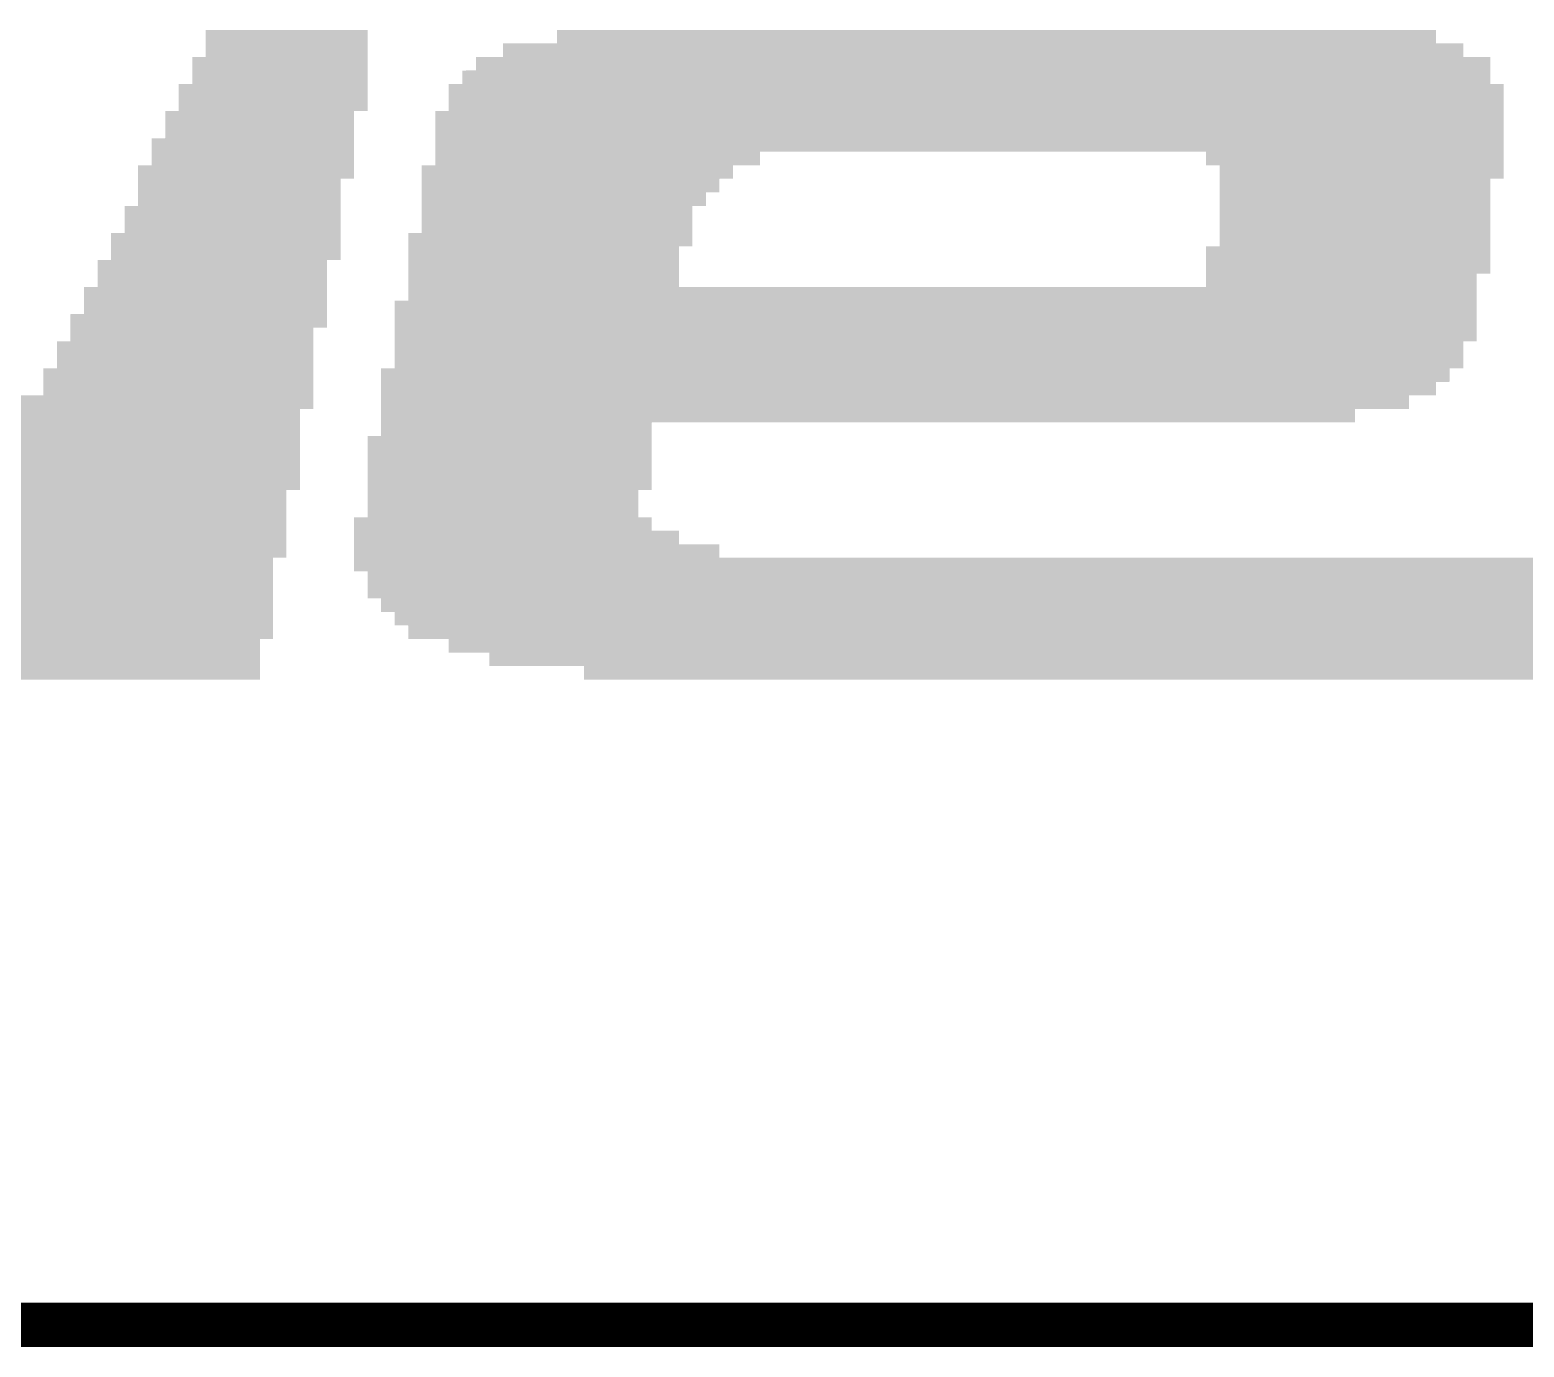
# Model space of a CAD drawing. Extents: x -0.1 to 52.1, y -0.1 to 28.5.
# Drawn here: x 12.26 to 14.579, y 24.965 to 27.009 of the extents above; entities that cross this region are included whole.
import ezdxf

# ---------------------------------------------------------------- set-up
doc = ezdxf.new("R2010")
doc.units = 0
doc.layers.add('07_ASSY1_GBR', color=7, linetype='CONTINUOUS')

msp = doc.modelspace()

# ---------------------------------------------------------------- linework, layer by layer
at = {"layer": '07_ASSY1_GBR', "const_width": 0.06909}
msp.add_lwpolyline([(16.66, 28.454), (0, 28.454), (0, 25), (16.66, 25)], dxfattribs=at)
at = {"layer": '07_ASSY1_GBR'}
for points in [[(12.533, 26.967148), (12.533018, 27.008852), (12.783992, 26.967148), (12.784, 27.008852)], [(12.533018, 27.008852), (12.53302, 27.008946), (12.784, 27.008852), (12.784094, 27.008946)], [(12.53302, 27.008946), (12.533054, 27.00898), (12.784094, 27.008946), (12.784128, 27.00898)], [(12.533054, 27.00898), (12.533074, 27.009), (12.784128, 27.00898), (12.804926, 27.009)], [(12.533074, 27.009), (12.553872, 27.00902), (12.804926, 27.009), (12.804946, 27.00902)], [(12.994, 26.967148), (12.994018, 26.987926), (14.48402, 26.967148), (14.484, 26.987926)], [(12.994018, 26.987926), (12.99402, 26.987946), (14.484, 26.987926), (14.48398, 26.987946)], [(12.99402, 26.987946), (12.994054, 26.98798), (14.48398, 26.987946), (14.483946, 26.98798)], [(12.994054, 26.98798), (12.994074, 26.988), (14.483946, 26.98798), (14.442148, 26.988)], [(12.994074, 26.988), (13.077872, 26.98802), (14.442148, 26.988), (14.442128, 26.98802)], [(13.077872, 26.98802), (13.07798, 26.988128), (14.442128, 26.98802), (14.44202, 26.988128)], [(13.07798, 26.988128), (13.078, 26.988148), (14.44202, 26.988128), (14.44202, 26.988148)], [(13.078, 26.988148), (13.078018, 27.008926), (14.44202, 26.988148), (14.442, 27.008926)], [(13.078018, 27.008926), (13.07802, 27.008946), (14.442, 27.008926), (14.44198, 27.008946)], [(13.07802, 27.008946), (13.078054, 27.00898), (14.44198, 27.008946), (14.441946, 27.00898)], [(13.078054, 27.00898), (13.078074, 27.009), (14.441946, 27.00898), (13.078074, 27.009)], [(12.512, 26.925148), (12.51202, 26.966946), (12.783986, 26.925148), (12.783992, 26.966946)], [(12.51202, 26.966946), (12.512074, 26.967), (12.783992, 26.966946), (12.783992, 26.967)], [(12.512074, 26.967), (12.532872, 26.96702), (12.783992, 26.967), (12.783992, 26.96702)], [(12.532872, 26.96702), (12.533, 26.967148), (12.783992, 26.96702), (12.783992, 26.967148)], [(12.952, 26.946148), (12.952018, 26.966926), (14.52601, 26.946148), (14.526, 26.966926)], [(12.952018, 26.966926), (12.95202, 26.966946), (14.526, 26.966926), (14.52598, 26.966946)], [(12.95202, 26.966946), (12.952054, 26.96698), (14.52598, 26.966946), (14.525946, 26.96698)], [(12.952054, 26.96698), (12.952074, 26.967), (14.525946, 26.96698), (14.484148, 26.967)], [(12.952074, 26.967), (12.993872, 26.96702), (14.484148, 26.967), (14.484128, 26.96702)], [(12.993872, 26.96702), (12.99398, 26.967128), (14.484128, 26.96702), (14.48402, 26.967128)], [(12.99398, 26.967128), (12.994, 26.967148), (14.48402, 26.967128), (14.48402, 26.967148)], [(12.931, 26.925148), (12.93102, 26.945946), (14.52602, 26.925148), (14.526012, 26.945946)], [(12.93102, 26.945946), (12.931074, 26.946), (14.526012, 26.945946), (14.526012, 26.946)], [(12.931074, 26.946), (12.951872, 26.94602), (14.526012, 26.946), (14.526012, 26.94602)], [(12.951872, 26.94602), (12.952, 26.946148), (14.526012, 26.94602), (14.52601, 26.946148)], [(12.491, 26.883148), (12.49102, 26.924946), (12.78398, 26.883148), (12.783986, 26.924946)], [(12.49102, 26.924946), (12.491074, 26.925), (12.783986, 26.924946), (12.783986, 26.925)], [(12.491074, 26.925), (12.511872, 26.92502), (12.783986, 26.925), (12.783986, 26.92502)], [(12.511872, 26.92502), (12.512, 26.925148), (12.783986, 26.92502), (12.783986, 26.925148)], [(12.91, 26.883148), (12.910018, 26.924926), (14.546994, 26.883148), (14.547, 26.924926)], [(12.910018, 26.924926), (12.91002, 26.924946), (14.547, 26.924926), (14.54698, 26.924946)], [(12.91002, 26.924946), (12.910054, 26.92498), (14.54698, 26.924946), (14.546946, 26.92498)], [(12.910054, 26.92498), (12.910074, 26.925), (14.546946, 26.92498), (14.526148, 26.925)], [(12.910074, 26.925), (12.930872, 26.92502), (14.526148, 26.925), (14.526128, 26.92502)], [(12.930872, 26.92502), (12.93098, 26.925128), (14.526128, 26.92502), (14.52602, 26.925128)], [(12.93098, 26.925128), (12.931, 26.925148), (14.52602, 26.925128), (14.52602, 26.925148)], [(12.47, 26.841148), (12.470018, 26.882852), (12.762992, 26.841148), (12.763, 26.882852)], [(12.470018, 26.882852), (12.47002, 26.882946), (12.763, 26.882852), (12.763094, 26.882946)], [(12.47002, 26.882946), (12.470054, 26.88298), (12.763094, 26.882946), (12.763128, 26.88298)], [(12.470054, 26.88298), (12.470074, 26.883), (12.763128, 26.88298), (12.783926, 26.883)], [(12.470074, 26.883), (12.490872, 26.88302), (12.783926, 26.883), (12.783946, 26.88302)], [(12.490872, 26.88302), (12.490906, 26.883054), (12.783946, 26.88302), (12.78398, 26.883054)], [(12.490906, 26.883054), (12.491, 26.883148), (12.78398, 26.883054), (12.78398, 26.883148)], [(12.889004, 26.82), (12.88902, 26.882946), (14.546984, 26.82), (14.546994, 26.882946)], [(12.88902, 26.882946), (12.889074, 26.883), (14.546994, 26.882946), (14.546994, 26.883)], [(12.889074, 26.883), (12.909872, 26.88302), (14.546994, 26.883), (14.546994, 26.88302)], [(12.909872, 26.88302), (12.91, 26.883148), (14.546994, 26.88302), (14.546994, 26.883148)], [(12.449, 26.799148), (12.44902, 26.840946), (12.762984, 26.799148), (12.762992, 26.840946)], [(12.44902, 26.840946), (12.449074, 26.841), (12.762992, 26.840946), (12.762992, 26.841)], [(12.449074, 26.841), (12.469872, 26.84102), (12.762992, 26.841), (12.762992, 26.84102)], [(12.469872, 26.84102), (12.47, 26.841148), (12.762992, 26.84102), (12.762992, 26.841148)], [(12.889, 26.799148), (12.889004, 26.819852), (13.39298, 26.799148), (13.393, 26.819852)], [(12.889004, 26.81998), (12.889004, 26.82), (13.393128, 26.81998), (14.084852, 26.82)], [(12.889004, 26.819852), (12.889004, 26.81998), (13.393, 26.819852), (13.393128, 26.81998)], [(14.08498, 26.819872), (14.084852, 26.82), (14.546984, 26.819872), (14.546984, 26.82)], [(14.085, 26.799074), (14.08498, 26.819872), (14.546982, 26.799074), (14.546984, 26.819872)], [(12.428012, 26.778054), (12.42802, 26.798946), (12.76298, 26.778054), (12.762982, 26.798946)], [(12.42802, 26.798946), (12.428074, 26.799), (12.762982, 26.798946), (12.762982, 26.799)], [(12.428074, 26.799), (12.448872, 26.79902), (12.762982, 26.799), (12.762984, 26.79902)], [(12.448872, 26.79902), (12.449, 26.799148), (12.762984, 26.79902), (12.762984, 26.799148)], [(12.868016, 26.778054), (12.868018, 26.798852), (13.35098, 26.778054), (13.351, 26.798852)], [(12.868018, 26.798852), (12.86802, 26.798946), (13.351, 26.798852), (13.351094, 26.798946)], [(12.86802, 26.798946), (12.868054, 26.79898), (13.351094, 26.798946), (13.351128, 26.79898)], [(12.868054, 26.79898), (12.868074, 26.799), (13.351128, 26.79898), (13.392926, 26.799)], [(12.868074, 26.799), (12.888872, 26.79902), (13.392926, 26.799), (13.392946, 26.79902)], [(12.888872, 26.79902), (12.888906, 26.799054), (13.392946, 26.79902), (13.39298, 26.799054)], [(12.888906, 26.799054), (12.889, 26.799148), (13.39298, 26.799054), (13.39298, 26.799148)], [(14.085054, 26.79902), (14.085, 26.799074), (14.546982, 26.79902), (14.546982, 26.799074)], [(14.105852, 26.799), (14.085054, 26.79902), (14.546982, 26.799), (14.546982, 26.79902)], [(14.10598, 26.798872), (14.105852, 26.799), (14.546982, 26.798872), (14.546982, 26.799)], [(14.105984, 26.778054), (14.10598, 26.798872), (14.54698, 26.778054), (14.546982, 26.798872)], [(12.428, 26.736148), (12.428012, 26.777852), (12.741992, 26.736148), (12.742, 26.777852)], [(12.428012, 26.778), (12.428012, 26.778054), (12.762926, 26.778), (12.76298, 26.778054)], [(12.428012, 26.77798), (12.428012, 26.778), (12.742128, 26.77798), (12.762926, 26.778)], [(12.428012, 26.777852), (12.428012, 26.77798), (12.742, 26.777852), (12.742128, 26.77798)], [(12.868006, 26.736054), (12.86801, 26.756852), (13.30898, 26.736054), (13.309, 26.756852)], [(12.86801, 26.757), (12.868012, 26.757054), (13.329926, 26.757), (13.32998, 26.757054)], [(12.86801, 26.75698), (12.86801, 26.757), (13.309128, 26.75698), (13.329926, 26.757)], [(12.86801, 26.756852), (12.86801, 26.75698), (13.309, 26.756852), (13.309128, 26.75698)], [(12.868012, 26.757054), (12.868014, 26.777852), (13.32998, 26.757054), (13.33, 26.777852)], [(12.868014, 26.77798), (12.868016, 26.778), (13.330128, 26.77798), (13.350926, 26.778)], [(12.868014, 26.777852), (12.868014, 26.77798), (13.33, 26.777852), (13.330128, 26.77798)], [(12.868016, 26.778), (12.868016, 26.778054), (13.350926, 26.778), (13.35098, 26.778054)], [(14.105984, 26.778), (14.105984, 26.778054), (14.546926, 26.778), (14.54698, 26.778054)], [(14.105984, 26.77798), (14.105984, 26.778), (14.526128, 26.77798), (14.546926, 26.778)], [(14.105984, 26.777852), (14.105984, 26.77798), (14.526, 26.777852), (14.526128, 26.77798)], [(14.106, 26.673148), (14.105984, 26.777852), (14.525984, 26.673148), (14.526, 26.777852)], [(12.407, 26.694148), (12.40702, 26.735946), (12.741986, 26.694148), (12.741992, 26.735946)], [(12.40702, 26.735946), (12.407074, 26.736), (12.741992, 26.735946), (12.741992, 26.736)], [(12.407074, 26.736), (12.427872, 26.73602), (12.741992, 26.736), (12.741992, 26.73602)], [(12.427872, 26.73602), (12.428, 26.736148), (12.741992, 26.73602), (12.741992, 26.736148)], [(12.868, 26.694148), (12.868006, 26.735852), (13.287986, 26.694148), (13.288, 26.735852)], [(12.868006, 26.736), (12.868006, 26.736054), (13.308926, 26.736), (13.30898, 26.736054)], [(12.868006, 26.73598), (12.868006, 26.736), (13.288128, 26.73598), (13.308926, 26.736)], [(12.868006, 26.735852), (12.868006, 26.73598), (13.288, 26.735852), (13.288128, 26.73598)], [(12.386, 26.652148), (12.38602, 26.693946), (12.74198, 26.652148), (12.741986, 26.693946)], [(12.38602, 26.693946), (12.386074, 26.694), (12.741986, 26.693946), (12.741986, 26.694)], [(12.386074, 26.694), (12.406872, 26.69402), (12.741986, 26.694), (12.741986, 26.69402)], [(12.406872, 26.69402), (12.407, 26.694148), (12.741986, 26.69402), (12.741986, 26.694148)], [(12.847016, 26.673054), (12.84702, 26.693946), (13.28798, 26.673054), (13.287986, 26.693946)], [(12.84702, 26.693946), (12.847074, 26.694), (13.287986, 26.693946), (13.287986, 26.694)], [(12.847074, 26.694), (12.867872, 26.69402), (13.287986, 26.694), (13.287986, 26.69402)], [(12.867872, 26.69402), (12.868, 26.694148), (13.287986, 26.69402), (13.287986, 26.694148)], [(12.847004, 26.610128), (12.847014, 26.672852), (13.26702, 26.610128), (13.267, 26.672852)], [(12.847014, 26.67298), (12.847016, 26.673), (13.267128, 26.67298), (13.287926, 26.673)], [(12.847014, 26.672852), (12.847014, 26.67298), (13.267, 26.672852), (13.267128, 26.67298)], [(12.847016, 26.673), (12.847016, 26.673054), (13.287926, 26.673), (13.28798, 26.673054)], [(14.085006, 26.631054), (14.08502, 26.672946), (14.52598, 26.631054), (14.525984, 26.672946)], [(14.08502, 26.672946), (14.085074, 26.673), (14.525984, 26.672946), (14.525984, 26.673)], [(14.085074, 26.673), (14.105872, 26.67302), (14.525984, 26.673), (14.525984, 26.67302)], [(14.105872, 26.67302), (14.106, 26.673148), (14.525984, 26.67302), (14.525984, 26.673148)], [(12.365, 26.610148), (12.365018, 26.651852), (12.720992, 26.610148), (12.721, 26.651852)], [(12.365018, 26.651852), (12.36502, 26.651946), (12.721, 26.651852), (12.721094, 26.651946)], [(12.36502, 26.651946), (12.365054, 26.65198), (12.721094, 26.651946), (12.721128, 26.65198)], [(12.365054, 26.65198), (12.365074, 26.652), (12.721128, 26.65198), (12.741926, 26.652)], [(12.365074, 26.652), (12.385872, 26.65202), (12.741926, 26.652), (12.741946, 26.65202)], [(12.385872, 26.65202), (12.385906, 26.652054), (12.741946, 26.65202), (12.74198, 26.652054)], [(12.385906, 26.652054), (12.386, 26.652148), (12.74198, 26.652054), (12.74198, 26.652148)], [(14.085, 26.610128), (14.085006, 26.630852), (14.50498, 26.610128), (14.505, 26.630852)], [(14.085006, 26.631), (14.085006, 26.631054), (14.525926, 26.631), (14.52598, 26.631054)], [(14.085006, 26.63098), (14.085006, 26.631), (14.505128, 26.63098), (14.525926, 26.631)], [(14.085006, 26.630852), (14.085006, 26.63098), (14.505, 26.630852), (14.505128, 26.63098)], [(12.344, 26.568148), (12.34402, 26.609946), (12.720984, 26.568148), (12.720992, 26.609946)], [(12.34402, 26.609946), (12.344074, 26.61), (12.720992, 26.609946), (12.720992, 26.61)], [(12.344074, 26.61), (12.364872, 26.61002), (12.720992, 26.61), (12.720992, 26.61002)], [(12.364872, 26.61002), (12.365, 26.610148), (12.720992, 26.61002), (12.720992, 26.610148)], [(12.847, 26.589148), (12.847002, 26.60998), (14.50498, 26.589148), (14.50498, 26.60998)], [(12.847002, 26.61), (12.847004, 26.610128), (13.267148, 26.61), (13.26702, 26.610128)], [(12.847002, 26.60998), (12.847002, 26.61), (14.50498, 26.60998), (14.50498, 26.61)], [(14.084872, 26.61), (14.085, 26.610128), (14.50498, 26.61), (14.50498, 26.610128)], [(12.826006, 26.526054), (12.82602, 26.588946), (14.50498, 26.526054), (14.50498, 26.588946)], [(12.82602, 26.588946), (12.826074, 26.589), (14.50498, 26.588946), (14.50498, 26.589)], [(12.826074, 26.589), (12.846872, 26.58902), (14.50498, 26.589), (14.50498, 26.58902)], [(12.846872, 26.58902), (12.847, 26.589148), (14.50498, 26.58902), (14.50498, 26.589148)], [(12.323, 26.526148), (12.323008, 26.546852), (12.699996, 26.526148), (12.7, 26.546852)], [(12.323008, 26.547), (12.32301, 26.547054), (12.720926, 26.547), (12.72098, 26.547054)], [(12.323008, 26.54698), (12.323008, 26.547), (12.700128, 26.54698), (12.720926, 26.547)], [(12.323008, 26.546852), (12.323008, 26.54698), (12.7, 26.546852), (12.700128, 26.54698)], [(12.32301, 26.547054), (12.32302, 26.567946), (12.72098, 26.547054), (12.720982, 26.567946)], [(12.32302, 26.567946), (12.323074, 26.568), (12.720982, 26.567946), (12.720982, 26.568)], [(12.323074, 26.568), (12.343872, 26.56802), (12.720982, 26.568), (12.720984, 26.56802)], [(12.343872, 26.56802), (12.344, 26.568148), (12.720984, 26.56802), (12.720984, 26.568148)], [(12.302, 26.484148), (12.30202, 26.525946), (12.69999, 26.484148), (12.699996, 26.525946)], [(12.30202, 26.525946), (12.302074, 26.526), (12.699996, 26.525946), (12.699996, 26.526)], [(12.302074, 26.526), (12.322872, 26.52602), (12.699996, 26.526), (12.699996, 26.52602)], [(12.322872, 26.52602), (12.323, 26.526148), (12.699996, 26.52602), (12.699996, 26.526148)], [(12.826, 26.484148), (12.826006, 26.525852), (14.48398, 26.484148), (14.484, 26.525852)], [(12.826006, 26.526), (12.826006, 26.526054), (14.504926, 26.526), (14.50498, 26.526054)], [(12.826006, 26.52598), (12.826006, 26.526), (14.484128, 26.52598), (14.504926, 26.526)], [(12.826006, 26.525852), (12.826006, 26.52598), (14.484, 26.525852), (14.484128, 26.52598)], [(12.281, 26.442148), (12.28102, 26.483946), (12.699982, 26.442148), (12.699988, 26.483946)], [(12.28102, 26.483946), (12.281074, 26.484), (12.699988, 26.483946), (12.69999, 26.484)], [(12.281074, 26.484), (12.301872, 26.48402), (12.69999, 26.484), (12.69999, 26.48402)], [(12.301872, 26.48402), (12.302, 26.484148), (12.69999, 26.48402), (12.69999, 26.484148)], [(12.80502, 26.483946), (12.805054, 26.48398), (14.463094, 26.483946), (14.463128, 26.48398)], [(12.80502, 26.483852), (12.80502, 26.483946), (14.463, 26.483852), (14.463094, 26.483946)], [(12.80502, 26.463054), (12.80502, 26.483852), (14.46298, 26.463054), (14.463, 26.483852)], [(12.805054, 26.48398), (12.805074, 26.484), (14.463128, 26.48398), (14.483926, 26.484)], [(12.805074, 26.484), (12.825872, 26.48402), (14.483926, 26.484), (14.483946, 26.48402)], [(12.825872, 26.48402), (12.825906, 26.484054), (14.483946, 26.48402), (14.48398, 26.484054)], [(12.825906, 26.484054), (12.826, 26.484148), (14.48398, 26.484054), (14.48398, 26.484148)], [(12.80502, 26.463), (12.80502, 26.463054), (14.462926, 26.463), (14.46298, 26.463054)], [(12.80502, 26.46298), (12.80502, 26.463), (14.442128, 26.46298), (14.462926, 26.463)], [(12.80502, 26.462852), (12.80502, 26.46298), (14.442, 26.462852), (14.442128, 26.46298)], [(12.80502, 26.442054), (12.80502, 26.462852), (14.44198, 26.442054), (14.442, 26.462852)], [(11.903, 26.421074), (11.90299, 26.442), (12.69998, 26.421074), (12.699982, 26.442)], [(12.239148, 26.442), (12.280872, 26.44202), (12.699982, 26.442), (12.699982, 26.44202)], [(12.280872, 26.44202), (12.281, 26.442148), (12.699982, 26.44202), (12.699982, 26.442148)], [(12.80502, 26.442), (12.80502, 26.442054), (14.441926, 26.442), (14.44198, 26.442054)], [(12.80502, 26.44198), (12.80502, 26.442), (14.400128, 26.44198), (14.441926, 26.442)], [(12.80502, 26.441852), (12.80502, 26.44198), (14.4, 26.441852), (14.400128, 26.44198)], [(12.80502, 26.421054), (12.80502, 26.441852), (14.39998, 26.421054), (14.4, 26.441852)], [(11.90302, 26.421054), (11.903, 26.421074), (12.69998, 26.421054), (12.69998, 26.421074)], [(11.903054, 26.42102), (11.90302, 26.421054), (12.699946, 26.42102), (12.69998, 26.421054)], [(11.923852, 26.421), (11.903054, 26.42102), (12.699926, 26.421), (12.699946, 26.42102)], [(11.923872, 26.42098), (11.923852, 26.421), (12.679128, 26.42098), (12.699926, 26.421)], [(11.92398, 26.420872), (11.923872, 26.42098), (12.67902, 26.420872), (12.679128, 26.42098)], [(11.923982, 26.420852), (11.92398, 26.420872), (12.679, 26.420852), (12.67902, 26.420872)], [(11.924, 26.379074), (11.923982, 26.420852), (12.678992, 26.379074), (12.679, 26.420852)], [(12.80502, 26.421), (12.80502, 26.421054), (14.399926, 26.421), (14.39998, 26.421054)], [(12.80502, 26.42098), (12.80502, 26.421), (14.316128, 26.42098), (14.399926, 26.421)], [(12.80502, 26.420852), (12.80502, 26.42098), (14.316, 26.420852), (14.316128, 26.42098)], [(12.80502, 26.400054), (12.80502, 26.420852), (14.31598, 26.400054), (14.316, 26.420852)], [(12.805, 26.379148), (12.805018, 26.399852), (13.224996, 26.379148), (13.225, 26.399852)], [(12.805018, 26.39998), (12.80502, 26.4), (13.225128, 26.39998), (14.315926, 26.4)], [(12.805018, 26.399852), (12.805018, 26.39998), (13.225, 26.399852), (13.225128, 26.39998)], [(12.80502, 26.4), (12.80502, 26.400054), (14.315926, 26.4), (14.31598, 26.400054)], [(11.924054, 26.37902), (11.924, 26.379074), (12.678992, 26.37902), (12.678992, 26.379074)], [(11.944852, 26.379), (11.924054, 26.37902), (12.678992, 26.379), (12.678992, 26.37902)], [(11.94498, 26.378872), (11.944852, 26.379), (12.678992, 26.378872), (12.678992, 26.379)], [(11.945, 26.337074), (11.94498, 26.378872), (12.678986, 26.337074), (12.678992, 26.378872)], [(12.784006, 26.295054), (12.78402, 26.378946), (13.22498, 26.295054), (13.224996, 26.378946)], [(12.78402, 26.378946), (12.784074, 26.379), (13.224996, 26.378946), (13.224996, 26.379)], [(12.784074, 26.379), (12.804872, 26.37902), (13.224996, 26.379), (13.224996, 26.37902)], [(12.804872, 26.37902), (12.805, 26.379148), (13.224996, 26.37902), (13.224996, 26.379148)], [(11.945054, 26.33702), (11.945, 26.337074), (12.678986, 26.33702), (12.678986, 26.337074)], [(11.965852, 26.337), (11.945054, 26.33702), (12.678986, 26.337), (12.678986, 26.33702)], [(11.96598, 26.336872), (11.965852, 26.337), (12.678986, 26.336872), (12.678986, 26.337)], [(11.966, 26.295074), (11.96598, 26.336872), (12.67898, 26.295074), (12.678986, 26.336872)], [(11.96602, 26.295054), (11.966, 26.295074), (12.67898, 26.295054), (12.67898, 26.295074)], [(11.966054, 26.29502), (11.96602, 26.295054), (12.678946, 26.29502), (12.67898, 26.295054)], [(11.986852, 26.295), (11.966054, 26.29502), (12.678926, 26.295), (12.678946, 26.29502)], [(11.986872, 26.29498), (11.986852, 26.295), (12.658128, 26.29498), (12.678926, 26.295)], [(11.98698, 26.294872), (11.986872, 26.29498), (12.65802, 26.294872), (12.658128, 26.29498)], [(11.986982, 26.294852), (11.98698, 26.294872), (12.658, 26.294852), (12.65802, 26.294872)], [(11.987, 26.274074), (11.986982, 26.294852), (12.657996, 26.274074), (12.658, 26.294852)], [(12.784, 26.253148), (12.784006, 26.294852), (13.20402, 26.253148), (13.204, 26.294852)], [(12.784006, 26.295), (12.784006, 26.295054), (13.224926, 26.295), (13.22498, 26.295054)], [(12.784006, 26.29498), (12.784006, 26.295), (13.204128, 26.29498), (13.224926, 26.295)], [(12.784006, 26.294852), (12.784006, 26.29498), (13.204, 26.294852), (13.204128, 26.29498)], [(11.987054, 26.27402), (11.987, 26.274074), (12.657996, 26.27402), (12.657996, 26.274074)], [(12.007852, 26.274), (11.987054, 26.27402), (12.657996, 26.274), (12.657996, 26.27402)], [(12.00798, 26.273872), (12.007852, 26.274), (12.657994, 26.273872), (12.657996, 26.274)], [(12.008, 26.232074), (12.00798, 26.273872), (12.657988, 26.232074), (12.657994, 26.273872)], [(12.76302, 26.252946), (12.763054, 26.25298), (13.22498, 26.252946), (13.224946, 26.25298)], [(12.76302, 26.252926), (12.76302, 26.252946), (13.225, 26.252926), (13.22498, 26.252946)], [(12.76302, 26.232128), (12.76302, 26.252926), (13.22502, 26.232128), (13.225, 26.252926)], [(12.763054, 26.25298), (12.763074, 26.253), (13.224946, 26.25298), (13.204148, 26.253)], [(12.763074, 26.253), (12.783872, 26.25302), (13.204148, 26.253), (13.204128, 26.25302)], [(12.783872, 26.25302), (12.78398, 26.253128), (13.204128, 26.25302), (13.20402, 26.253128)], [(12.78398, 26.253128), (12.784, 26.253148), (13.20402, 26.253128), (13.20402, 26.253148)], [(12.008054, 26.23202), (12.008, 26.232074), (12.657988, 26.23202), (12.657988, 26.232074)], [(12.028852, 26.232), (12.008054, 26.23202), (12.657988, 26.232), (12.657988, 26.23202)], [(12.02898, 26.231872), (12.028852, 26.232), (12.657986, 26.231872), (12.657988, 26.232)], [(12.029, 26.190074), (12.02898, 26.231872), (12.65798, 26.190074), (12.657986, 26.231872)], [(12.76302, 26.232), (12.76302, 26.232128), (13.225148, 26.232), (13.22502, 26.232128)], [(12.76302, 26.23198), (12.76302, 26.232), (13.266946, 26.23198), (13.225148, 26.232)], [(12.76302, 26.231926), (12.76302, 26.23198), (13.267, 26.231926), (13.266946, 26.23198)], [(12.76302, 26.211128), (12.76302, 26.231926), (13.26702, 26.211128), (13.267, 26.231926)], [(12.76302, 26.211), (12.76302, 26.211128), (13.267148, 26.211), (13.26702, 26.211128)], [(12.76302, 26.21098), (12.76302, 26.211), (13.329946, 26.21098), (13.267148, 26.211)], [(12.76302, 26.210926), (12.76302, 26.21098), (13.33, 26.210926), (13.329946, 26.21098)], [(12.76302, 26.190128), (12.76302, 26.210926), (13.33002, 26.190128), (13.33, 26.210926)], [(12.02902, 26.190054), (12.029, 26.190074), (12.65798, 26.190054), (12.65798, 26.190074)], [(12.029054, 26.19002), (12.02902, 26.190054), (12.657946, 26.19002), (12.65798, 26.190054)], [(12.049852, 26.19), (12.029054, 26.19002), (12.657926, 26.19), (12.657946, 26.19002)], [(12.049872, 26.18998), (12.049852, 26.19), (12.637128, 26.18998), (12.657926, 26.19)], [(12.04998, 26.189872), (12.049872, 26.18998), (12.63702, 26.189872), (12.637128, 26.18998)], [(12.049982, 26.189852), (12.04998, 26.189872), (12.637, 26.189852), (12.63702, 26.189872)], [(12.05, 26.148074), (12.049982, 26.189852), (12.636992, 26.148074), (12.637, 26.189852)], [(12.76302, 26.19), (12.76302, 26.190128), (13.330148, 26.19), (13.33002, 26.190128)], [(12.76302, 26.18998), (12.76302, 26.19), (15.093128, 26.18998), (15.113926, 26.19)], [(12.76302, 26.189852), (12.76302, 26.18998), (15.093, 26.189852), (15.093128, 26.18998)], [(12.76302, 26.169054), (12.76302, 26.189852), (15.09298, 26.169054), (15.093, 26.189852)], [(12.763074, 26.169), (12.76302, 26.169054), (15.092926, 26.169), (15.09298, 26.169054)], [(12.783872, 26.16898), (12.783852, 26.169), (15.051128, 26.16898), (15.092926, 26.169)], [(12.78398, 26.168872), (12.783872, 26.16898), (15.05102, 26.168872), (15.051128, 26.16898)], [(12.783982, 26.168852), (12.78398, 26.168872), (15.051, 26.168852), (15.05102, 26.168872)], [(12.78399, 26.148054), (12.783982, 26.168852), (15.05098, 26.148054), (15.051, 26.168852)], [(12.050054, 26.14802), (12.05, 26.148074), (12.636992, 26.14802), (12.636992, 26.148074)], [(12.070852, 26.148), (12.050054, 26.14802), (12.636992, 26.148), (12.636992, 26.14802)], [(12.07098, 26.147872), (12.070852, 26.148), (12.636992, 26.147872), (12.636992, 26.148)], [(12.071, 26.106074), (12.07098, 26.147872), (12.636986, 26.106074), (12.636992, 26.147872)], [(12.78399, 26.148), (12.78399, 26.148054), (15.050926, 26.148), (15.05098, 26.148054)], [(12.78399, 26.14798), (12.78399, 26.148), (15.030128, 26.14798), (15.050926, 26.148)], [(12.783992, 26.147852), (12.78399, 26.14798), (15.03, 26.147852), (15.030128, 26.14798)], [(12.784, 26.127074), (12.783992, 26.147852), (15.02998, 26.127074), (15.03, 26.147852)], [(12.78402, 26.127054), (12.784, 26.127074), (15.02998, 26.127054), (15.02998, 26.127074)], [(12.784054, 26.12702), (12.78402, 26.127054), (15.029946, 26.12702), (15.02998, 26.127054)], [(12.804852, 26.127), (12.784054, 26.12702), (15.029926, 26.127), (15.029946, 26.12702)], [(12.804872, 26.12698), (12.804852, 26.127), (14.988128, 26.12698), (15.029926, 26.127)], [(12.80498, 26.126872), (12.804872, 26.12698), (14.98802, 26.126872), (14.988128, 26.12698)], [(12.804982, 26.126852), (12.80498, 26.126872), (14.988, 26.126852), (14.98802, 26.126872)], [(12.805, 26.106074), (12.804982, 26.126852), (14.98798, 26.106074), (14.988, 26.126852)], [(12.071054, 26.10602), (12.071, 26.106074), (12.636986, 26.10602), (12.636986, 26.106074)], [(12.091852, 26.106), (12.071054, 26.10602), (12.636986, 26.106), (12.636986, 26.10602)], [(12.09198, 26.105872), (12.091852, 26.106), (12.636986, 26.105872), (12.636986, 26.106)], [(12.092, 26.085074), (12.09198, 26.105872), (12.636982, 26.085074), (12.636986, 26.105872)], [(12.092054, 26.08502), (12.092, 26.085074), (12.636982, 26.08502), (12.636982, 26.085074)], [(12.112852, 26.085), (12.092054, 26.08502), (12.636982, 26.085), (12.636982, 26.08502)], [(12.11298, 26.084872), (12.112852, 26.085), (12.636982, 26.084872), (12.636982, 26.085)], [(12.11299, 26.064054), (12.11298, 26.084872), (12.63698, 26.064054), (12.636982, 26.084872)], [(12.80502, 26.106054), (12.805, 26.106074), (14.98798, 26.106054), (14.98798, 26.106074)], [(12.805054, 26.10602), (12.80502, 26.106054), (14.987946, 26.10602), (14.98798, 26.106054)], [(12.825852, 26.106), (12.805054, 26.10602), (14.987926, 26.106), (14.987946, 26.10602)], [(12.825872, 26.10598), (12.825852, 26.106), (14.967128, 26.10598), (14.987926, 26.106)], [(12.82598, 26.105872), (12.825872, 26.10598), (14.96702, 26.105872), (14.967128, 26.10598)], [(12.825982, 26.105852), (12.82598, 26.105872), (14.967, 26.105852), (14.96702, 26.105872)], [(12.826, 26.085074), (12.825982, 26.105852), (14.96698, 26.085074), (14.967, 26.105852)], [(12.82602, 26.085054), (12.826, 26.085074), (14.96698, 26.085054), (14.96698, 26.085074)], [(12.826054, 26.08502), (12.82602, 26.085054), (14.966946, 26.08502), (14.96698, 26.085054)], [(12.846852, 26.085), (12.826054, 26.08502), (14.966926, 26.085), (14.966946, 26.08502)], [(12.846872, 26.08498), (12.846852, 26.085), (14.925128, 26.08498), (14.966926, 26.085)], [(12.84698, 26.084872), (12.846872, 26.08498), (14.92502, 26.084872), (14.925128, 26.08498)], [(12.846982, 26.084852), (12.84698, 26.084872), (14.925, 26.084852), (14.92502, 26.084872)], [(12.847, 26.064074), (12.846982, 26.084852), (14.92498, 26.064074), (14.925, 26.084852)], [(12.11299, 26.064), (12.11299, 26.064054), (12.636926, 26.064), (12.63698, 26.064054)], [(12.11299, 26.06398), (12.11299, 26.064), (12.617128, 26.06398), (12.636926, 26.064)], [(12.112992, 26.063852), (12.11299, 26.06398), (12.617, 26.063852), (12.617128, 26.06398)], [(12.113, 26.043074), (12.112992, 26.063852), (12.616992, 26.043074), (12.617, 26.063852)], [(12.84702, 26.064054), (12.847, 26.064074), (14.92498, 26.064054), (14.92498, 26.064074)], [(12.847054, 26.06402), (12.84702, 26.064054), (14.924946, 26.06402), (14.92498, 26.064054)], [(12.909852, 26.064), (12.847054, 26.06402), (14.924926, 26.064), (14.924946, 26.06402)], [(12.909872, 26.06398), (12.909852, 26.064), (14.904128, 26.06398), (14.924926, 26.064)], [(12.90998, 26.063872), (12.909872, 26.06398), (14.90402, 26.063872), (14.904128, 26.06398)], [(12.909982, 26.063852), (12.90998, 26.063872), (14.904, 26.063852), (14.90402, 26.063872)], [(12.91, 26.043074), (12.909982, 26.063852), (14.90398, 26.043074), (14.904, 26.063852)], [(12.113054, 26.04302), (12.113, 26.043074), (12.616992, 26.04302), (12.616992, 26.043074)], [(12.133852, 26.043), (12.113054, 26.04302), (12.616992, 26.043), (12.616992, 26.04302)], [(12.13398, 26.042872), (12.133852, 26.043), (12.616992, 26.042872), (12.616992, 26.043)], [(12.134, 26.001074), (12.13398, 26.042872), (12.61698, 26.001074), (12.616992, 26.042872)], [(12.91002, 26.043054), (12.91, 26.043074), (14.90398, 26.043054), (14.90398, 26.043074)], [(12.910054, 26.04302), (12.91002, 26.043054), (14.903946, 26.04302), (14.90398, 26.043054)], [(12.972852, 26.043), (12.910054, 26.04302), (14.903926, 26.043), (14.903946, 26.04302)], [(12.972872, 26.04298), (12.972852, 26.043), (14.862128, 26.04298), (14.903926, 26.043)], [(12.97298, 26.042872), (12.972872, 26.04298), (14.86202, 26.042872), (14.862128, 26.04298)], [(12.972982, 26.042852), (12.97298, 26.042872), (14.862, 26.042852), (14.86202, 26.042872)], [(12.973, 26.022074), (12.972982, 26.042852), (14.86198, 26.022074), (14.862, 26.042852)], [(12.97302, 26.022054), (12.973, 26.022074), (14.86198, 26.022054), (14.86198, 26.022074)], [(12.973054, 26.02202), (12.97302, 26.022054), (14.861946, 26.02202), (14.86198, 26.022054)], [(13.119852, 26.022), (12.973054, 26.02202), (14.861926, 26.022), (14.861946, 26.02202)], [(13.119872, 26.02198), (13.119852, 26.022), (14.841128, 26.02198), (14.861926, 26.022)], [(13.11998, 26.021872), (13.119872, 26.02198), (14.84102, 26.021872), (14.841128, 26.02198)], [(13.119982, 26.021852), (13.11998, 26.021872), (14.841, 26.021852), (14.84102, 26.021872)], [(13.12, 26.001074), (13.119982, 26.021852), (14.84098, 26.001074), (14.841, 26.021852)], [(12.13402, 26.001054), (12.134, 26.001074), (12.61698, 26.001054), (12.61698, 26.001074)], [(12.134054, 26.00102), (12.13402, 26.001054), (12.616946, 26.00102), (12.61698, 26.001054)], [(12.616926, 26.001), (12.134054, 26.00102), (12.616926, 26.001), (12.616946, 26.00102)], [(13.12002, 26.001054), (13.12, 26.001074), (14.84098, 26.001054), (14.84098, 26.001074)], [(13.120054, 26.00102), (13.12002, 26.001054), (14.840946, 26.00102), (14.84098, 26.001054)], [(14.840926, 26.001), (13.120054, 26.00102), (14.840926, 26.001), (14.840946, 26.00102)]]:
    msp.add_solid(points, dxfattribs=at)

doc.saveas('drawing.dxf')
